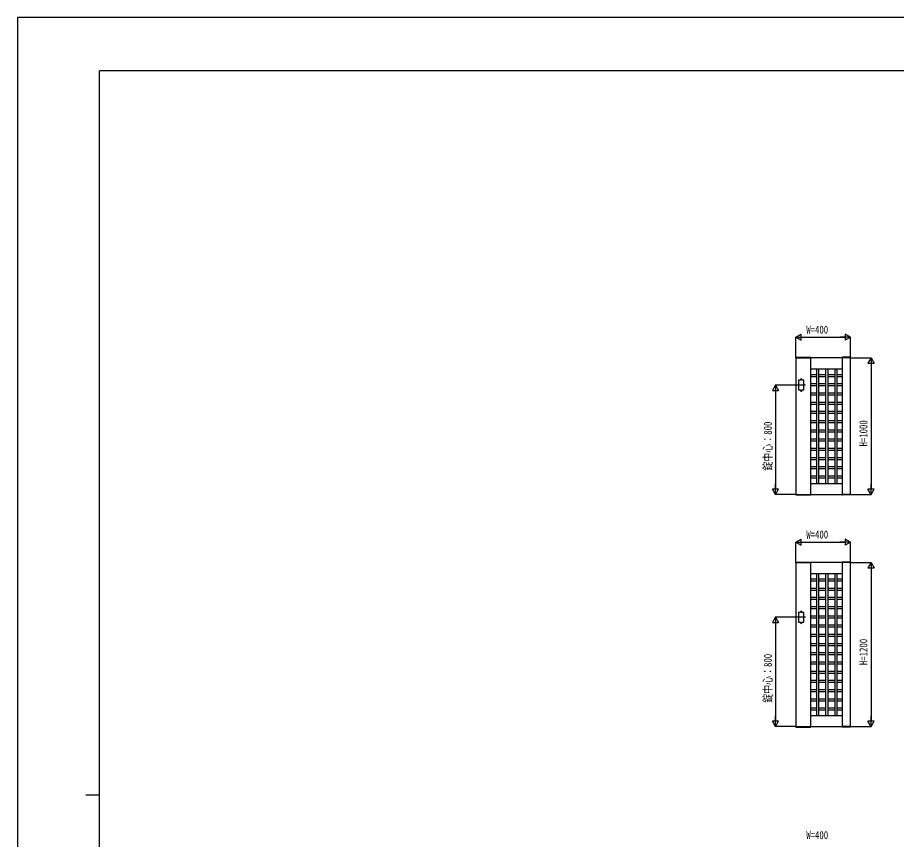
# Model space of a CAD drawing. Units: millimetres, scale not verified. Extents: x -8410 to 8410, y -5940 to 5940.
# Drawn here: x -8410 to -1974, y -76 to 5940 of the extents above; entities that cross this region are included whole.
import ezdxf
from ezdxf.enums import TextEntityAlignment as Align

# ---------------------------------------------------------------- set-up
doc = ezdxf.new("R2010")
doc.units = ezdxf.units.MM
doc.header["$LTSCALE"] = 30
for name, color, linetype in [('0-2_YKK_11', 7, 'Continuous'), ('0-3_YKK_11E', 7, 'Continuous'), ('0-4_YKK_A1', 4, 'Continuous'), ('0-5_YKK_D', 6, 'Continuous'), ('0-6_YKK_ZWAK', 7, 'Continuous')]:
    doc.layers.add(name, color=color, linetype=linetype)
doc.styles.add('ＭＳ ゴシック', font='')
doc.styles.get('ＭＳ ゴシック').set_extended_font_data('MS Gothic')

msp = doc.modelspace()

# ---------------------------------------------------------------- linework, layer by layer
at = {"layer": '0-2_YKK_11'}
for p, q in [((-2599.96, 2450), (-2599.96, 3450)), ((-2369.96, 2450), (-2369.96, 3450)), ((-2599.96, 3370), (-2369.96, 3370)), ((-2599.96, 2530), (-2369.96, 2530)), ((-2599.96, 750), (-2599.96, 1950)), ((-2369.96, 750), (-2369.96, 1950)), ((-2599.96, 1870), (-2369.96, 1870)), ((-2599.96, 830), (-2369.96, 830))]:
    msp.add_line(p, q, dxfattribs=at)
for points in [[(-2709.96, 3450), (-2709.96, 2450), (-2309.96, 2450), (-2309.96, 3450)], [(-2709.96, 1950), (-2709.96, 750), (-2309.96, 750), (-2309.96, 1950)]]:
    msp.add_lwpolyline(points, close=True, dxfattribs=at)
at = {"layer": '0-3_YKK_11E'}
for p, q in [((-2559.96, 3370), (-2559.96, 2530)), ((-2544.96, 3370), (-2544.96, 2530)), ((-2492.46, 3370), (-2492.46, 2530)), ((-2477.46, 3370), (-2477.46, 2530)), ((-2424.96, 3370), (-2424.96, 2530)), ((-2409.96, 3370), (-2409.96, 2530)), ((-2599.96, 3328.15), (-2559.96, 3328.15)), ((-2599.96, 3313.15), (-2559.96, 3313.15)), ((-2544.96, 3328.15), (-2492.46, 3328.15)), ((-2544.96, 3313.15), (-2492.46, 3313.15)), ((-2477.46, 3328.15), (-2424.96, 3328.15)), ((-2477.46, 3313.15), (-2424.96, 3313.15)), ((-2409.96, 3328.15), (-2369.96, 3328.15)), ((-2409.96, 3313.15), (-2369.96, 3313.15)), ((-2599.96, 3260.65), (-2559.96, 3260.65)), ((-2599.96, 3245.65), (-2559.96, 3245.65)), ((-2544.96, 3260.65), (-2492.46, 3260.65)), ((-2544.96, 3245.65), (-2492.46, 3245.65)), ((-2477.46, 3260.65), (-2424.96, 3260.65)), ((-2477.46, 3245.65), (-2424.96, 3245.65)), ((-2409.96, 3260.65), (-2369.96, 3260.65)), ((-2409.96, 3245.65), (-2369.96, 3245.65)), ((-2599.96, 3193.15), (-2559.96, 3193.15)), ((-2599.96, 3178.15), (-2559.96, 3178.15)), ((-2544.96, 3193.15), (-2492.46, 3193.15)), ((-2544.96, 3178.15), (-2492.46, 3178.15)), ((-2477.46, 3193.15), (-2424.96, 3193.15)), ((-2477.46, 3178.15), (-2424.96, 3178.15)), ((-2409.96, 3193.15), (-2369.96, 3193.15)), ((-2409.96, 3178.15), (-2369.96, 3178.15)), ((-2599.96, 3125.65), (-2559.96, 3125.65)), ((-2599.96, 3110.65), (-2559.96, 3110.65)), ((-2544.96, 3125.65), (-2492.46, 3125.65)), ((-2544.96, 3110.65), (-2492.46, 3110.65)), ((-2477.46, 3125.65), (-2424.96, 3125.65)), ((-2477.46, 3110.65), (-2424.96, 3110.65)), ((-2409.96, 3125.65), (-2369.96, 3125.65)), ((-2409.96, 3110.65), (-2369.96, 3110.65)), ((-2599.96, 3058.15), (-2559.96, 3058.15)), ((-2599.96, 3043.15), (-2559.96, 3043.15)), ((-2544.96, 3058.15), (-2492.46, 3058.15)), ((-2544.96, 3043.15), (-2492.46, 3043.15)), ((-2477.46, 3058.15), (-2424.96, 3058.15)), ((-2477.46, 3043.15), (-2424.96, 3043.15)), ((-2409.96, 3058.15), (-2369.96, 3058.15)), ((-2409.96, 3043.15), (-2369.96, 3043.15)), ((-2599.96, 2990.65), (-2559.96, 2990.65)), ((-2599.96, 2975.65), (-2559.96, 2975.65)), ((-2544.96, 2990.65), (-2492.46, 2990.65)), ((-2544.96, 2975.65), (-2492.46, 2975.65)), ((-2477.46, 2990.65), (-2424.96, 2990.65)), ((-2477.46, 2975.65), (-2424.96, 2975.65)), ((-2409.96, 2990.65), (-2369.96, 2990.65)), ((-2409.96, 2975.65), (-2369.96, 2975.65)), ((-2599.96, 2923.15), (-2559.96, 2923.15)), ((-2599.96, 2908.15), (-2559.96, 2908.15)), ((-2544.96, 2923.15), (-2492.46, 2923.15)), ((-2544.96, 2908.15), (-2492.46, 2908.15)), ((-2477.46, 2923.15), (-2424.96, 2923.15)), ((-2477.46, 2908.15), (-2424.96, 2908.15)), ((-2409.96, 2923.15), (-2369.96, 2923.15)), ((-2409.96, 2908.15), (-2369.96, 2908.15)), ((-2599.96, 2855.65), (-2559.96, 2855.65)), ((-2599.96, 2840.65), (-2559.96, 2840.65)), ((-2544.96, 2855.65), (-2492.46, 2855.65)), ((-2544.96, 2840.65), (-2492.46, 2840.65)), ((-2477.46, 2855.65), (-2424.96, 2855.65)), ((-2477.46, 2840.65), (-2424.96, 2840.65)), ((-2409.96, 2855.65), (-2369.96, 2855.65)), ((-2409.96, 2840.65), (-2369.96, 2840.65)), ((-2599.96, 2788.15), (-2559.96, 2788.15)), ((-2599.96, 2773.15), (-2559.96, 2773.15)), ((-2544.96, 2788.15), (-2492.46, 2788.15)), ((-2544.96, 2773.15), (-2492.46, 2773.15)), ((-2477.46, 2788.15), (-2424.96, 2788.15)), ((-2477.46, 2773.15), (-2424.96, 2773.15)), ((-2409.96, 2788.15), (-2369.96, 2788.15)), ((-2409.96, 2773.15), (-2369.96, 2773.15)), ((-2599.96, 2720.65), (-2559.96, 2720.65)), ((-2599.96, 2705.65), (-2559.96, 2705.65)), ((-2544.96, 2720.65), (-2492.46, 2720.65)), ((-2544.96, 2705.65), (-2492.46, 2705.65)), ((-2477.46, 2720.65), (-2424.96, 2720.65)), ((-2477.46, 2705.65), (-2424.96, 2705.65)), ((-2409.96, 2720.65), (-2369.96, 2720.65)), ((-2409.96, 2705.65), (-2369.96, 2705.65)), ((-2599.96, 2653.15), (-2559.96, 2653.15)), ((-2544.96, 2653.15), (-2492.46, 2653.15)), ((-2477.46, 2653.15), (-2424.96, 2653.15)), ((-2409.96, 2653.15), (-2369.96, 2653.15)), ((-2599.96, 2638.15), (-2559.96, 2638.15)), ((-2599.96, 2585.65), (-2559.96, 2585.65)), ((-2544.96, 2638.15), (-2492.46, 2638.15)), ((-2544.96, 2585.65), (-2492.46, 2585.65)), ((-2477.46, 2638.15), (-2424.96, 2638.15)), ((-2477.46, 2585.65), (-2424.96, 2585.65)), ((-2409.96, 2638.15), (-2369.96, 2638.15)), ((-2409.96, 2585.65), (-2369.96, 2585.65)), ((-2599.96, 2570.65), (-2559.96, 2570.65)), ((-2544.96, 2570.65), (-2492.46, 2570.65)), ((-2477.46, 2570.65), (-2424.96, 2570.65)), ((-2409.96, 2570.65), (-2369.96, 2570.65)), ((-2559.96, 1870), (-2559.96, 830)), ((-2544.96, 1870), (-2544.96, 830)), ((-2492.46, 1870), (-2492.46, 830)), ((-2477.46, 1870), (-2477.46, 830)), ((-2424.96, 1870), (-2424.96, 830)), ((-2409.96, 1870), (-2409.96, 830)), ((-2559.96, 1829.4), (-2599.96, 1829.4)), ((-2559.96, 1814.4), (-2599.96, 1814.4)), ((-2492.46, 1829.4), (-2544.96, 1829.4)), ((-2492.46, 1814.4), (-2544.96, 1814.4)), ((-2424.96, 1829.4), (-2477.46, 1829.4)), ((-2424.96, 1814.4), (-2477.46, 1814.4)), ((-2369.96, 1829.4), (-2409.96, 1829.4)), ((-2369.96, 1814.4), (-2409.96, 1814.4)), ((-2559.96, 1761.9), (-2599.96, 1761.9)), ((-2559.96, 1746.9), (-2599.96, 1746.9)), ((-2492.46, 1761.9), (-2544.96, 1761.9)), ((-2492.46, 1746.9), (-2544.96, 1746.9)), ((-2424.96, 1761.9), (-2477.46, 1761.9)), ((-2424.96, 1746.9), (-2477.46, 1746.9)), ((-2369.96, 1761.9), (-2409.96, 1761.9)), ((-2369.96, 1746.9), (-2409.96, 1746.9)), ((-2559.96, 1694.4), (-2599.96, 1694.4)), ((-2559.96, 1679.4), (-2599.96, 1679.4)), ((-2492.46, 1694.4), (-2544.96, 1694.4)), ((-2492.46, 1679.4), (-2544.96, 1679.4)), ((-2424.96, 1694.4), (-2477.46, 1694.4)), ((-2424.96, 1679.4), (-2477.46, 1679.4)), ((-2369.96, 1694.4), (-2409.96, 1694.4)), ((-2369.96, 1679.4), (-2409.96, 1679.4)), ((-2559.96, 1626.9), (-2599.96, 1626.9)), ((-2559.96, 1611.9), (-2599.96, 1611.9)), ((-2492.46, 1626.9), (-2544.96, 1626.9)), ((-2492.46, 1611.9), (-2544.96, 1611.9)), ((-2424.96, 1626.9), (-2477.46, 1626.9)), ((-2424.96, 1611.9), (-2477.46, 1611.9)), ((-2369.96, 1626.9), (-2409.96, 1626.9)), ((-2369.96, 1611.9), (-2409.96, 1611.9)), ((-2559.96, 1559.4), (-2599.96, 1559.4)), ((-2492.46, 1559.4), (-2544.96, 1559.4)), ((-2424.96, 1559.4), (-2477.46, 1559.4)), ((-2369.96, 1559.4), (-2409.96, 1559.4)), ((-2559.96, 1544.4), (-2599.96, 1544.4)), ((-2559.96, 1491.9), (-2599.96, 1491.9)), ((-2492.46, 1544.4), (-2544.96, 1544.4)), ((-2492.46, 1491.9), (-2544.96, 1491.9)), ((-2424.96, 1544.4), (-2477.46, 1544.4)), ((-2424.96, 1491.9), (-2477.46, 1491.9)), ((-2369.96, 1544.4), (-2409.96, 1544.4)), ((-2369.96, 1491.9), (-2409.96, 1491.9)), ((-2559.96, 1476.9), (-2599.96, 1476.9)), ((-2559.96, 1424.4), (-2599.96, 1424.4)), ((-2492.46, 1476.9), (-2544.96, 1476.9)), ((-2492.46, 1424.4), (-2544.96, 1424.4)), ((-2424.96, 1476.9), (-2477.46, 1476.9)), ((-2424.96, 1424.4), (-2477.46, 1424.4)), ((-2369.96, 1476.9), (-2409.96, 1476.9)), ((-2369.96, 1424.4), (-2409.96, 1424.4)), ((-2559.96, 1409.4), (-2599.96, 1409.4)), ((-2559.96, 1356.9), (-2599.96, 1356.9)), ((-2492.46, 1409.4), (-2544.96, 1409.4)), ((-2492.46, 1356.9), (-2544.96, 1356.9)), ((-2424.96, 1409.4), (-2477.46, 1409.4)), ((-2424.96, 1356.9), (-2477.46, 1356.9)), ((-2369.96, 1409.4), (-2409.96, 1409.4)), ((-2369.96, 1356.9), (-2409.96, 1356.9)), ((-2559.96, 1341.9), (-2599.96, 1341.9)), ((-2559.96, 1289.4), (-2599.96, 1289.4)), ((-2492.46, 1341.9), (-2544.96, 1341.9)), ((-2492.46, 1289.4), (-2544.96, 1289.4)), ((-2424.96, 1341.9), (-2477.46, 1341.9)), ((-2424.96, 1289.4), (-2477.46, 1289.4)), ((-2369.96, 1341.9), (-2409.96, 1341.9)), ((-2369.96, 1289.4), (-2409.96, 1289.4)), ((-2559.96, 1274.4), (-2599.96, 1274.4)), ((-2492.46, 1274.4), (-2544.96, 1274.4)), ((-2424.96, 1274.4), (-2477.46, 1274.4)), ((-2369.96, 1274.4), (-2409.96, 1274.4)), ((-2559.96, 1221.9), (-2599.96, 1221.9)), ((-2559.96, 1206.9), (-2599.96, 1206.9)), ((-2492.46, 1221.9), (-2544.96, 1221.9)), ((-2492.46, 1206.9), (-2544.96, 1206.9)), ((-2424.96, 1221.9), (-2477.46, 1221.9)), ((-2424.96, 1206.9), (-2477.46, 1206.9)), ((-2369.96, 1221.9), (-2409.96, 1221.9)), ((-2369.96, 1206.9), (-2409.96, 1206.9)), ((-2559.96, 1154.4), (-2599.96, 1154.4)), ((-2559.96, 1139.4), (-2599.96, 1139.4)), ((-2492.46, 1154.4), (-2544.96, 1154.4)), ((-2492.46, 1139.4), (-2544.96, 1139.4)), ((-2424.96, 1154.4), (-2477.46, 1154.4)), ((-2424.96, 1139.4), (-2477.46, 1139.4)), ((-2369.96, 1154.4), (-2409.96, 1154.4)), ((-2369.96, 1139.4), (-2409.96, 1139.4)), ((-2559.96, 1086.9), (-2599.96, 1086.9)), ((-2559.96, 1071.9), (-2599.96, 1071.9)), ((-2492.46, 1086.9), (-2544.96, 1086.9)), ((-2492.46, 1071.9), (-2544.96, 1071.9)), ((-2424.96, 1086.9), (-2477.46, 1086.9)), ((-2424.96, 1071.9), (-2477.46, 1071.9)), ((-2369.96, 1086.9), (-2409.96, 1086.9)), ((-2369.96, 1071.9), (-2409.96, 1071.9)), ((-2559.96, 1019.4), (-2599.96, 1019.4)), ((-2559.96, 1004.4), (-2599.96, 1004.4)), ((-2492.46, 1019.4), (-2544.96, 1019.4)), ((-2492.46, 1004.4), (-2544.96, 1004.4)), ((-2424.96, 1019.4), (-2477.46, 1019.4)), ((-2424.96, 1004.4), (-2477.46, 1004.4)), ((-2369.96, 1019.4), (-2409.96, 1019.4)), ((-2369.96, 1004.4), (-2409.96, 1004.4)), ((-2559.96, 951.9), (-2599.96, 951.9)), ((-2559.96, 936.9), (-2599.96, 936.9)), ((-2492.46, 951.9), (-2544.96, 951.9)), ((-2492.46, 936.9), (-2544.96, 936.9)), ((-2424.96, 951.9), (-2477.46, 951.9)), ((-2424.96, 936.9), (-2477.46, 936.9)), ((-2369.96, 951.9), (-2409.96, 951.9)), ((-2369.96, 936.9), (-2409.96, 936.9)), ((-2559.96, 884.4), (-2599.96, 884.4)), ((-2559.96, 869.4), (-2599.96, 869.4)), ((-2492.46, 884.4), (-2544.96, 884.4)), ((-2492.46, 869.4), (-2544.96, 869.4)), ((-2424.96, 884.4), (-2477.46, 884.4)), ((-2424.96, 869.4), (-2477.46, 869.4)), ((-2369.96, 884.4), (-2409.96, 884.4)), ((-2369.96, 869.4), (-2409.96, 869.4))]:
    msp.add_line(p, q, dxfattribs=at)
at = {"layer": '0-4_YKK_A1'}
for p, q in [((-2710.33, 3452.55), (-2710.46, 3450)), ((-2710.46, 3450), (-2599.46, 3450)), ((-2709.33, 3453.5), (-2600.59, 3453.5)), ((-2599.59, 3452.55), (-2599.46, 3450)), ((-2370.33, 3452.55), (-2370.46, 3450)), ((-2309.46, 3450), (-2370.46, 3450)), ((-2310.59, 3453.5), (-2369.33, 3453.5)), ((-2309.59, 3452.55), (-2309.46, 3450)), ((-2675.96, 3285), (-2675.96, 3290)), ((-2665.96, 3285), (-2665.96, 3290)), ((-2639.46, 3250), (-2702.46, 3250)), ((-2675.96, 3215), (-2675.96, 3210)), ((-2665.96, 3215), (-2665.96, 3210)), ((-2710.46, 2450), (-2599.46, 2450)), ((-2710.33, 2447.45), (-2710.46, 2450)), ((-2709.33, 2446.5), (-2600.59, 2446.5)), ((-2599.59, 2447.45), (-2599.46, 2450)), ((-2309.46, 2450), (-2370.46, 2450)), ((-2370.33, 2447.45), (-2370.46, 2450)), ((-2310.59, 2446.5), (-2369.33, 2446.5)), ((-2309.59, 2447.45), (-2309.46, 2450)), ((-2710.33, 1952.55), (-2710.46, 1950)), ((-2710.46, 1950), (-2599.46, 1950)), ((-2709.33, 1953.5), (-2600.59, 1953.5)), ((-2599.59, 1952.55), (-2599.46, 1950)), ((-2370.33, 1952.55), (-2370.46, 1950)), ((-2309.46, 1950), (-2370.46, 1950)), ((-2310.59, 1953.5), (-2369.33, 1953.5)), ((-2309.59, 1952.55), (-2309.46, 1950)), ((-2639.46, 1550), (-2702.46, 1550)), ((-2675.96, 1585), (-2675.96, 1590)), ((-2665.96, 1585), (-2665.96, 1590)), ((-2675.96, 1515), (-2675.96, 1510)), ((-2665.96, 1515), (-2665.96, 1510)), ((-2710.46, 750), (-2599.46, 750)), ((-2710.33, 747.45), (-2710.46, 750)), ((-2709.33, 746.5), (-2600.59, 746.5)), ((-2599.59, 747.45), (-2599.46, 750)), ((-2309.46, 750), (-2370.46, 750)), ((-2370.33, 747.45), (-2370.46, 750)), ((-2310.59, 746.5), (-2369.33, 746.5)), ((-2309.59, 747.45), (-2309.46, 750))]:
    msp.add_line(p, q, dxfattribs=at)
for points in [[(-2675.96, 3285), (-2689.96, 3285), (-2689.96, 3215), (-2675.96, 3215)], [(-2665.96, 3215), (-2651.96, 3215), (-2651.96, 3285), (-2665.96, 3285)], [(-2675.96, 1585), (-2689.96, 1585), (-2689.96, 1515), (-2675.96, 1515)], [(-2665.96, 1515), (-2651.96, 1515), (-2651.96, 1585), (-2665.96, 1585)]]:
    msp.add_lwpolyline(points, dxfattribs=at)
for centre, radius, start, end in [((-2709.33, 3452.5), 1, 90, 177), ((-2600.59, 3452.5), 1, 3, 90), ((-2369.33, 3452.5), 1, 90, 177), ((-2310.59, 3452.5), 1, 3, 90), ((-2670.96, 3290), 5, 0, 180), ((-2670.96, 3210), 5, 180, 0), ((-2709.33, 2447.5), 1, 183, 270), ((-2600.59, 2447.5), 1, 270, 357), ((-2369.33, 2447.5), 1, 183, 270), ((-2310.59, 2447.5), 1, 270, 357), ((-2709.33, 1952.5), 1, 90, 177), ((-2600.59, 1952.5), 1, 3, 90), ((-2369.33, 1952.5), 1, 90, 177), ((-2310.59, 1952.5), 1, 3, 90), ((-2670.96, 1590), 5, 0, 180), ((-2670.96, 1510), 5, 180, 0), ((-2709.33, 747.5), 1, 183, 270), ((-2600.59, 747.5), 1, 270, 357), ((-2369.33, 747.5), 1, 183, 270), ((-2310.59, 747.5), 1, 270, 357)]:
    msp.add_arc(centre, radius, start, end, dxfattribs=at)
at = {"layer": '0-5_YKK_D'}
for p, q in [((-2709.96, 3600), (-2670.99, 3622.5)), ((-2670.99, 3577.5), (-2670.99, 3622.5)), ((-2309.96, 3600), (-2348.93, 3622.5)), ((-2348.93, 3622.5), (-2348.93, 3577.5)), ((-2709.96, 3452), (-2709.96, 3601)), ((-2709.96, 3600), (-2670.99, 3577.5)), ((-2709.96, 3600), (-2632.02, 3600)), ((-2664.96, 3600), (-2354.96, 3600)), ((-2309.96, 3600), (-2387.9, 3600)), ((-2309.96, 3600), (-2348.93, 3577.5)), ((-2309.96, 3452), (-2309.96, 3601)), ((-2307.96, 3450), (-2158.96, 3450)), ((-2159.96, 3450), (-2182.46, 3411.03)), ((-2159.96, 3450), (-2137.46, 3411.03)), ((-2159.96, 3450), (-2159.96, 3372.06)), ((-2182.46, 3411.03), (-2137.46, 3411.03)), ((-2159.96, 3405), (-2159.96, 2495)), ((-2859.96, 3250), (-2882.46, 3211.03)), ((-2691.96, 3250), (-2860.96, 3250)), ((-2859.96, 3250), (-2837.46, 3211.03)), ((-2859.96, 3250), (-2859.96, 3172.06)), ((-2882.46, 3211.03), (-2837.46, 3211.03)), ((-2859.96, 3205), (-2859.96, 2495)), ((-2859.96, 2450), (-2859.96, 2527.94)), ((-2159.96, 2450), (-2159.96, 2527.94)), ((-2859.96, 2450), (-2882.46, 2488.97)), ((-2837.46, 2488.97), (-2882.46, 2488.97)), ((-2711.96, 2450), (-2860.96, 2450)), ((-2859.96, 2450), (-2837.46, 2488.97)), ((-2307.96, 2450), (-2158.96, 2450)), ((-2159.96, 2450), (-2182.46, 2488.97)), ((-2137.46, 2488.97), (-2182.46, 2488.97)), ((-2159.96, 2450), (-2137.46, 2488.97)), ((-2709.96, 2100), (-2670.99, 2122.5)), ((-2709.96, 1952), (-2709.96, 2101)), ((-2709.96, 2100), (-2670.99, 2077.5)), ((-2709.96, 2100), (-2632.02, 2100)), ((-2670.99, 2077.5), (-2670.99, 2122.5)), ((-2664.96, 2100), (-2354.96, 2100)), ((-2309.96, 2100), (-2387.9, 2100)), ((-2309.96, 2100), (-2348.93, 2122.5)), ((-2348.93, 2122.5), (-2348.93, 2077.5)), ((-2309.96, 2100), (-2348.93, 2077.5)), ((-2309.96, 1952), (-2309.96, 2101)), ((-2307.96, 1950), (-2158.96, 1950)), ((-2159.96, 1950), (-2182.46, 1911.03)), ((-2159.96, 1950), (-2137.46, 1911.03)), ((-2159.96, 1950), (-2159.96, 1872.06)), ((-2182.46, 1911.03), (-2137.46, 1911.03)), ((-2159.96, 1905), (-2159.96, 795)), ((-2859.96, 1550), (-2882.46, 1511.03)), ((-2692.46, 1550), (-2860.96, 1550)), ((-2859.96, 1550), (-2837.46, 1511.03)), ((-2859.96, 1550), (-2859.96, 1472.06)), ((-2882.46, 1511.03), (-2837.46, 1511.03)), ((-2859.96, 1505), (-2859.96, 795)), ((-2859.96, 750), (-2882.46, 788.97)), ((-2837.46, 788.97), (-2882.46, 788.97)), ((-2859.96, 750), (-2859.96, 827.94)), ((-2859.96, 750), (-2837.46, 788.97)), ((-2159.96, 750), (-2182.46, 788.97)), ((-2137.46, 788.97), (-2182.46, 788.97)), ((-2159.96, 750), (-2159.96, 827.94)), ((-2159.96, 750), (-2137.46, 788.97)), ((-2712.46, 750), (-2860.96, 750)), ((-2307.96, 750), (-2158.96, 750))]:
    msp.add_line(p, q, dxfattribs=at)
at = {"layer": '0-6_YKK_ZWAK'}
for p, q in [((7790.04, 5550), (-7809.96, 5550)), ((-7809.96, -5050), (-7809.96, 5550)), ((-7909.96, 250), (-7809.96, 250))]:
    msp.add_line(p, q, dxfattribs=at)
msp.add_lwpolyline([(-8410, -5940), (8410, -5940), (8410, 5940), (-8410, 5940)], close=True, dxfattribs=at)

# ---------------------------------------------------------------- texts
at = {"layer": '0-5_YKK_D', "style": 'ＭＳ ゴシック', "width": 0.8}
for p in [(-2633.69, 3609), (-2633.69, 2109), (-2633.69, -91)]:
    msp.add_text('W=400', height=58.65, dxfattribs=at).set_placement(p, align=Align.BOTTOM_LEFT)
for s, p in [('錠中心：800', (-2868.96, 2623.87)), ('H=1000', (-2168.96, 2800.67)), ('H=1200', (-2168.96, 1200.67)), ('錠中心：800', (-2868.96, 923.86))]:
    msp.add_text(s, height=58.65, rotation=90, dxfattribs=at).set_placement(p, align=Align.BOTTOM_LEFT)

doc.saveas('drawing.dxf')
